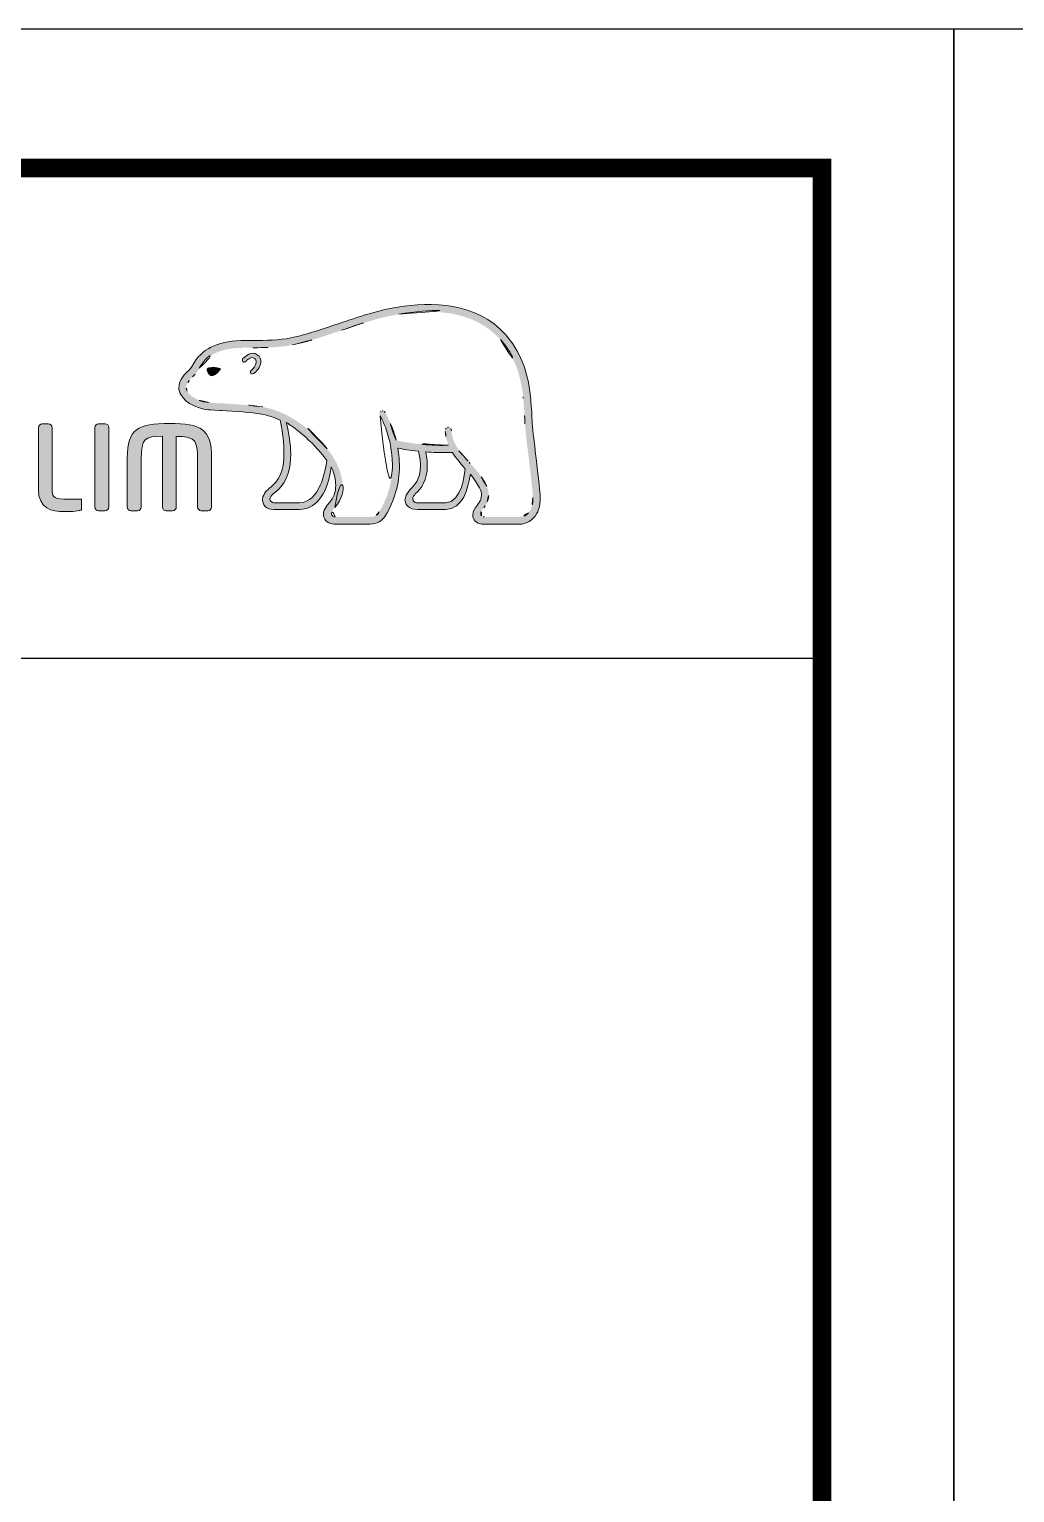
# Model space of a CAD drawing. Extents: x 16296675745 to 16296677481, y -37409619395 to -37409618123.
# Drawn here: x 16296676404 to 16296676482.7, y -37409618827.1 to -37409618710.2 of the extents above; entities that cross this region are included whole.
import ezdxf

# ---------------------------------------------------------------- set-up
doc = ezdxf.new("R2010")
doc.units = 0
doc.header["$LTSCALE"] = 10
doc.header["$MEASUREMENT"] = 0
doc.layers.get('0').update_dxf_attribs({"linetype": 'CONTINUOUS'})
doc.layers.add('레이어 1', color=7, linetype='CONTINUOUS', lineweight=0)

msp = doc.modelspace()

# ---------------------------------------------------------------- hatches: boundary and pattern name
at = {"layer": '레이어 1'}
h = msp.add_hatch(color=5, dxfattribs=at)
h.dxf.hatch_style = 1
edge = h.paths.add_edge_path(flags=16)
edge.add_spline(control_points=[(16296676443.864889, -37409618748.810417), (16296676443.58136, -37409618749.12429), (16296676443.22506, -37409618749.127113), (16296676443.209641, -37409618749.127113), (16296676443.209641, -37409618749.127113), (16296676440.355431, -37409618749.127113), (16296676440.355431, -37409618749.127113), (16296676440.250561, -37409618749.127113), (16296676440.170429, -37409618749.100807), (16296676440.11854, -37409618749.049583), (16296676440.07523, -37409618749.007156), (16296676440.05419, -37409618748.942627), (16296676440.05419, -37409618748.862671), (16296676440.05419, -37409618748.701714), (16296676440.17168, -37409618748.553726), (16296676440.296511, -37409618748.396622), (16296676440.412239, -37409618748.24794), (16296676440.522181, -37409618748.106956), (16296676440.583719, -37409618747.933723), (16296676440.73995, -37409618747.51326), (16296676440.723989, -37409618747.064728), (16296676440.53743, -37409618746.66951), (16296676440.200411, -37409618745.95446), (16296676439.700371, -37409618745.39267), (16296676439.215719, -37409618744.849808), (16296676439.215719, -37409618744.849808), (16296676439.05159, -37409618744.669563), (16296676439.05159, -37409618744.667809), (16296676438.421591, -37409618743.965759), (16296676437.770531, -37409618743.239471), (16296676437.71917, -37409618742.254768), (16296676437.70742, -37409618742.059776), (16296676437.6173, -37409618741.941963), (16296676437.49193, -37409618741.94722), (16296676437.49193, -37409618741.94722), (16296676437.30728, -37409618742.035927), (16296676437.303261, -37409618742.035927), (16296676437.253281, -37409618742.091003), (16296676437.22541, -37409618742.173027), (16296676437.22541, -37409618742.267403), (16296676437.22541, -37409618742.267403), (16296676437.22699, -37409618742.30069), (16296676437.22699, -37409618742.301064), (16296676437.252239, -37409618742.656998), (16296676437.337099, -37409618743.006271), (16296676437.48632, -37409618743.368874), (16296676437.48632, -37409618743.368874), (16296676437.500879, -37409618743.405357), (16296676437.500879, -37409618743.405357), (16296676437.500879, -37409618743.405357), (16296676437.46228, -37409618743.406754), (16296676437.46228, -37409618743.406754), (16296676435.629959, -37409618743.479347), (16296676433.833599, -37409618743.133583), (16296676433.3053, -37409618743.006271), (16296676432.9795, -37409618741.695419), (16296676432.45105, -37409618740.826431), (16296676432.42824, -37409618740.789612), (16296676432.387211, -37409618740.721581), (16296676432.32163, -37409618740.669312), (16296676432.258511, -37409618740.651077), (16296676432.258511, -37409618740.651077), (16296676432.1042, -37409618740.674217), (16296676432.08527, -37409618740.676682), (16296676432.0723, -37409618740.695969), (16296676432.0453, -37409618740.732437), (16296676431.98568, -37409618740.812408), (16296676431.98568, -37409618740.812408), (16296676431.978331, -37409618740.876572), (16296676431.978331, -37409618740.876572), (16296676431.978331, -37409618740.876572), (16296676432.02705, -37409618741.049103), (16296676432.02705, -37409618741.049103), (16296676432.067039, -37409618741.118187), (16296676433.00791, -37409618742.766411), (16296676433.00791, -37409618744.949417), (16296676433.00791, -37409618746.296043), (16296676432.65407, -37409618747.566544), (16296676431.956221, -37409618748.72522), (16296676431.789471, -37409618749.003304), (16296676431.569771, -37409618749.127113), (16296676431.242941, -37409618749.127113), (16296676431.242941, -37409618749.127113), (16296676428.42939, -37409618749.127113), (16296676428.42939, -37409618749.127113), (16296676428.336121, -37409618749.127113), (16296676428.141491, -37409618749.061523), (16296676428.141491, -37409618748.858109), (16296676428.141491, -37409618748.745903), (16296676428.24547, -37409618748.561783), (16296676428.41872, -37409618748.367867), (16296676429.591209, -37409618747.062279), (16296676428.914761, -37409618745.023041), (16296676427.790291, -37409618743.679581), (16296676426.70421, -37409618742.383812), (16296676424.93169, -37409618740.753128), (16296676422.65576, -37409618740.348083), (16296676421.84919, -37409618740.20713), (16296676420.52379, -37409618740.128593), (16296676419.45331, -37409618740.065079), (16296676419.45331, -37409618740.065079), (16296676418.37129, -37409618740.000923), (16296676418.37129, -37409618740.000923), (16296676417.815981, -37409618739.958481), (16296676416.898251, -37409618739.616928), (16296676416.618931, -37409618739.088074), (16296676416.500919, -37409618738.868896), (16296676416.51425, -37409618738.646584), (16296676416.66222, -37409618738.390938), (16296676416.755341, -37409618738.236649), (16296676416.883169, -37409618738.10408), (16296676417.043961, -37409618737.942757), (16296676417.221741, -37409618737.762863), (16296676417.404631, -37409618737.576653), (16296676417.54702, -37409618737.331169), (16296676417.54702, -37409618737.331169), (16296676417.58786, -37409618737.254379), (16296676417.58786, -37409618737.254379), (16296676418.13125, -37409618736.214951), (16296676419.25062, -37409618735.666122), (16296676420.916189, -37409618735.621948), (16296676420.916189, -37409618735.621948), (16296676421.855511, -37409618735.611427), (16296676421.855511, -37409618735.611427), (16296676422.88686, -37409618735.606171), (16296676424.0571, -37409618735.600197), (16296676425.01865, -37409618735.393303), (16296676426.369129, -37409618735.102943), (16296676427.724001, -37409618734.64003), (16296676428.919649, -37409618734.232536), (16296676428.919649, -37409618734.232536), (16296676428.95788, -37409618734.219917), (16296676428.95788, -37409618734.219917), (16296676430.43671, -37409618733.714233), (16296676431.96604, -37409618733.191353), (16296676433.529381, -37409618732.936768), (16296676436.03133, -37409618732.522614), (16296676439.46714, -37409618732.536293), (16296676441.628759, -37409618734.963013), (16296676442.627871, -37409618736.086578), (16296676443.243299, -37409618737.631706), (16296676443.45512, -37409618739.55661), (16296676443.45512, -37409618739.55661), (16296676443.44706, -37409618739.550293), (16296676443.439671, -37409618739.54364), (16296676443.45686, -37409618739.581833), (16296676443.473, -37409618739.797882), (16296676443.562071, -37409618741.022461), (16296676443.587669, -37409618741.611252), (16296676443.614691, -37409618742.220032), (16296676443.76862, -37409618743.349586), (16296676443.76862, -37409618743.349586), (16296676444.20488, -37409618747.127136), (16296676444.20488, -37409618747.127136), (16296676444.20488, -37409618747.127136), (16296676444.230829, -37409618747.586197), (16296676444.230829, -37409618747.586197), (16296676444.230829, -37409618748.128357), (16296676444.108089, -37409618748.540413), (16296676443.864889, -37409618748.810417)], knot_values=[0, 0, 0, 0, 1, 1, 1, 2, 2, 2, 3, 3, 3, 4, 4, 4, 5, 5, 5, 6, 6, 6, 7, 7, 7, 8, 8, 8, 9, 9, 9, 10, 10, 10, 11, 11, 11, 12, 12, 12, 13, 13, 13, 14, 14, 14, 15, 15, 15, 16, 16, 16, 17, 17, 17, 18, 18, 18, 19, 19, 19, 20, 20, 20, 21, 21, 21, 22, 22, 22, 23, 23, 23, 24, 24, 24, 25, 25, 25, 26, 26, 26, 27, 27, 27, 28, 28, 28, 29, 29, 29, 30, 30, 30, 31, 31, 31, 32, 32, 32, 33, 33, 33, 34, 34, 34, 35, 35, 35, 36, 36, 36, 37, 37, 37, 38, 38, 38, 39, 39, 39, 40, 40, 40, 41, 41, 41, 42, 42, 42, 43, 43, 43, 44, 44, 44, 45, 45, 45, 46, 46, 46, 47, 47, 47, 48, 48, 48, 49, 49, 49, 50, 50, 50, 51, 51, 51, 52, 52, 52, 53, 53, 53, 53], degree=3, periodic=0)
edge = h.paths.add_edge_path(flags=16)
edge.add_spline(control_points=[(16296676437.26679, -37409618747.994034), (16296676437.26679, -37409618747.994034), (16296676434.938431, -37409618747.994034), (16296676434.938431, -37409618747.994034), (16296676434.766239, -37409618747.994034), (16296676434.63018, -37409618747.856567), (16296676434.63018, -37409618747.681213), (16296676434.63018, -37409618747.558838), (16296676434.736429, -37409618747.403137), (16296676434.83692, -37409618747.296173), (16296676435.31052, -37409618746.842743), (16296676435.79497, -37409618746.218536), (16296676435.79497, -37409618745.033569), (16296676435.79497, -37409618745.033569), (16296676435.76499, -37409618744.49527), (16296676435.76499, -37409618744.493179), (16296676435.76499, -37409618744.493179), (16296676435.679411, -37409618743.969589), (16296676435.679411, -37409618743.969589), (16296676435.679411, -37409618743.969589), (16296676435.67345, -37409618743.936607), (16296676435.67345, -37409618743.936607), (16296676435.67345, -37409618743.936607), (16296676435.707809, -37409618743.939087), (16296676435.707809, -37409618743.939087), (16296676436.141979, -37409618743.970291), (16296676436.986771, -37409618744.017303), (16296676437.793341, -37409618743.979057), (16296676437.998131, -37409618744.304848), (16296676438.328131, -37409618744.723907), (16296676438.809971, -37409618745.282204), (16296676438.787861, -37409618745.559952), (16296676438.557831, -37409618747.994034), (16296676437.26679, -37409618747.994034)], knot_values=[0, 0, 0, 0, 1, 1, 1, 2, 2, 2, 3, 3, 3, 4, 4, 4, 5, 5, 5, 6, 6, 6, 7, 7, 7, 8, 8, 8, 9, 9, 9, 10, 10, 10, 11, 11, 11, 11], degree=3, periodic=0)
edge = h.paths.add_edge_path(flags=16)
edge.add_spline(control_points=[(16296676425.583599, -37409618747.994034), (16296676425.583599, -37409618747.994034), (16296676423.539829, -37409618747.994034), (16296676423.539829, -37409618747.994034), (16296676423.386589, -37409618747.994034), (16296676423.22175, -37409618747.867783), (16296676423.22175, -37409618747.681213), (16296676423.22175, -37409618747.56797), (16296676423.31678, -37409618747.427681), (16296676423.49004, -37409618747.288452), (16296676424.00728, -37409618746.876404), (16296676424.791071, -37409618746.252876), (16296676424.875931, -37409618744.531372), (16296676424.875931, -37409618744.531372), (16296676424.887671, -37409618744.061813), (16296676424.887671, -37409618744.061813), (16296676424.887671, -37409618743.329597), (16296676424.719879, -37409618742.445541), (16296676424.56068, -37409618741.655449), (16296676424.56068, -37409618741.655449), (16296676424.53471, -37409618741.574799), (16296676424.53471, -37409618741.574799), (16296676424.53471, -37409618741.574799), (16296676424.6017, -37409618741.627037), (16296676424.6017, -37409618741.627037), (16296676424.906429, -37409618741.814651), (16296676426.575689, -37409618742.945953), (16296676427.760309, -37409618744.617317), (16296676427.662109, -37409618745.408447), (16296676427.21604, -37409618747.994034), (16296676425.583599, -37409618747.994034)], knot_values=[0, 0, 0, 0, 1, 1, 1, 2, 2, 2, 3, 3, 3, 4, 4, 4, 5, 5, 5, 6, 6, 6, 7, 7, 7, 8, 8, 8, 9, 9, 9, 10, 10, 10, 10], degree=3, periodic=0)
edge = h.paths.add_edge_path()
edge.add_spline(control_points=[(16296676444.781759, -37409618747.069992), (16296676444.78104, -37409618747.064728), (16296676444.347601, -37409618743.271042), (16296676444.347601, -37409618743.271042), (16296676444.187149, -37409618742.137283), (16296676444.164009, -37409618741.5327), (16296676444.14315, -37409618740.996857), (16296676444.14315, -37409618740.996857), (16296676444.03586, -37409618739.499077), (16296676444.03586, -37409618739.498032), (16296676443.80756, -37409618737.447952), (16296676443.14407, -37409618735.792023), (16296676442.062901, -37409618734.581123), (16296676439.72736, -37409618731.95694), (16296676436.08148, -37409618731.92923), (16296676433.433121, -37409618732.365837), (16296676431.808929, -37409618732.634483), (16296676430.25646, -37409618733.164368), (16296676428.75552, -37409618733.677757), (16296676428.75552, -37409618733.677757), (16296676428.70715, -37409618733.694931), (16296676428.70715, -37409618733.694931), (16296676427.53377, -37409618734.095047), (16296676426.202209, -37409618734.550613), (16296676424.895571, -37409618734.829033), (16296676423.997829, -37409618735.020859), (16296676422.873541, -37409618735.029633), (16296676421.88039, -37409618735.034897), (16296676421.88039, -37409618735.034897), (16296676420.89743, -37409618735.046806), (16296676420.89743, -37409618735.046806), (16296676419.008659, -37409618735.09346), (16296676417.72216, -37409618735.747498), (16296676417.072359, -37409618736.98996), (16296676417.072359, -37409618736.98996), (16296676417.043079, -37409618737.043587), (16296676417.043079, -37409618737.043587), (16296676416.935591, -37409618737.231934), (16296676416.776211, -37409618737.391853), (16296676416.63348, -37409618737.534927), (16296676416.4762, -37409618737.693443), (16296676416.298929, -37409618737.871223), (16296676416.16357, -37409618738.101257), (16296676416.02766, -37409618738.33168), (16296676415.95912, -37409618738.565224), (16296676415.95912, -37409618738.794563), (16296676415.95912, -37409618738.987442), (16296676416.0075, -37409618739.176811), (16296676416.10466, -37409618739.357758), (16296676416.50618, -37409618740.115952), (16296676417.65152, -37409618740.525177), (16296676418.33498, -37409618740.573929), (16296676418.33498, -37409618740.573929), (16296676419.341089, -37409618740.637062), (16296676419.36512, -37409618740.63916), (16296676420.371059, -37409618740.695969), (16296676421.748711, -37409618740.775574), (16296676422.553011, -37409618740.917603), (16296676423.023279, -37409618741.000717), (16296676423.55772, -37409618741.169388), (16296676424.05007, -37409618741.401199), (16296676424.08514, -37409618741.528847), (16296676424.34078, -37409618742.665421), (16296676424.34078, -37409618744.062523), (16296676424.34078, -37409618744.062523), (16296676424.32992, -37409618744.505798), (16296676424.32992, -37409618744.505798), (16296676424.255751, -37409618745.978996), (16296676423.61348, -37409618746.493797), (16296676423.14286, -37409618746.870453), (16296676423.09515, -37409618746.907967), (16296676422.675751, -37409618747.256203), (16296676422.64558, -37409618747.675262), (16296676422.624201, -37409618747.912323), (16296676422.692039, -37409618748.128357), (16296676422.83601, -37409618748.283699), (16296676422.99205, -37409618748.452026), (16296676423.2293, -37409618748.537231), (16296676423.539829, -37409618748.537231), (16296676423.539829, -37409618748.537231), (16296676425.583599, -37409618748.537231), (16296676425.583599, -37409618748.537231), (16296676427.1133, -37409618748.537231), (16296676427.87006, -37409618746.890091), (16296676428.100281, -37409618745.347076), (16296676428.100281, -37409618745.347076), (16296676428.105021, -37409618745.129997), (16296676428.105021, -37409618745.129997), (16296676428.105021, -37409618745.129997), (16296676428.168159, -37409618745.238708), (16296676428.168159, -37409618745.238708), (16296676428.36434, -37409618745.675308), (16296676428.48237, -37409618746.197144), (16296676428.48237, -37409618746.590233), (16296676428.48237, -37409618747.141876), (16296676428.311569, -37409618747.623718), (16296676427.987181, -37409618747.982803), (16296676427.90531, -37409618748.063828), (16296676427.496229, -37409618748.487793), (16296676427.496229, -37409618748.911072), (16296676427.496229, -37409618748.911072), (16296676427.49992, -37409618748.980873), (16296676427.49992, -37409618748.980873), (16296676427.557949, -37409618749.480942), (16296676427.962641, -37409618749.704323), (16296676428.33857, -37409618749.704323), (16296676428.33857, -37409618749.704323), (16296676431.242941, -37409618749.704323), (16296676431.242941, -37409618749.704323), (16296676431.7672, -37409618749.704323), (16296676432.18503, -37409618749.468292), (16296676432.45348, -37409618749.022949), (16296676433.19257, -37409618747.795898), (16296676433.567089, -37409618746.463303), (16296676433.567089, -37409618745.06337), (16296676433.567089, -37409618744.626419), (16296676433.525881, -37409618744.160019), (16296676433.445221, -37409618743.676071), (16296676433.445221, -37409618743.676071), (16296676433.43821, -37409618743.637497), (16296676433.43821, -37409618743.637497), (16296676433.43821, -37409618743.637497), (16296676433.47678, -37409618743.645569), (16296676433.47678, -37409618743.645569), (16296676433.826229, -37409618743.713242), (16296676434.38838, -37409618743.81073), (16296676435.083071, -37409618743.885773), (16296676435.083071, -37409618743.885773), (16296676435.10326, -37409618743.888237), (16296676435.10326, -37409618743.888237), (16296676435.10326, -37409618743.888237), (16296676435.19672, -37409618744.420593), (16296676435.19672, -37409618744.420593), (16296676435.19672, -37409618744.420593), (16296676435.217211, -37409618744.546806), (16296676435.217211, -37409618744.54892), (16296676435.217211, -37409618744.54892), (16296676435.24493, -37409618745.019897), (16296676435.24493, -37409618745.019897), (16296676435.24493, -37409618746.150146), (16296676434.73151, -37409618746.6418), (16296676434.45554, -37409618746.90551), (16296676434.45167, -37409618746.909027), (16296676434.066629, -37409618747.300369), (16296676434.0249, -37409618747.647552), (16296676434.0249, -37409618747.647552), (16296676434.01157, -37409618747.754173), (16296676434.01157, -37409618747.754173), (16296676434.01157, -37409618747.863243), (16296676434.039619, -37409618748.077148), (16296676434.230391, -37409618748.274239), (16296676434.39838, -37409618748.449226), (16296676434.658409, -37409618748.537231), (16296676435.004181, -37409618748.537231), (16296676435.004181, -37409618748.537231), (16296676437.26679, -37409618748.537231), (16296676437.26679, -37409618748.537231), (16296676438.64094, -37409618748.537231), (16296676439.054569, -37409618746.790154), (16296676439.221319, -37409618745.811028), (16296676439.221319, -37409618745.811028), (16296676439.22905, -37409618745.710037), (16296676439.22905, -37409618745.710037), (16296676439.22905, -37409618745.710037), (16296676439.28339, -37409618745.784027), (16296676439.28339, -37409618745.784027), (16296676439.60025, -37409618746.188721), (16296676439.878151, -37409618746.638641), (16296676440.011921, -37409618746.918503), (16296676440.082239, -37409618747.064018), (16296676440.120119, -37409618747.225693), (16296676440.120119, -37409618747.387711), (16296676440.120119, -37409618747.387711), (16296676440.06892, -37409618747.71524), (16296676440.06892, -37409618747.71524), (16296676440.01597, -37409618747.893044), (16296676439.89463, -37409618748.056808), (16296676439.77593, -37409618748.215317), (16296676439.601801, -37409618748.441513), (16296676439.422251, -37409618748.676109), (16296676439.422251, -37409618748.960869), (16296676439.422251, -37409618748.960869), (16296676439.4391, -37409618749.117622), (16296676439.4391, -37409618749.117622), (16296676439.521839, -37409618749.495659), (16296676439.82818, -37409618749.704323), (16296676440.301069, -37409618749.704323), (16296676440.301069, -37409618749.704323), (16296676443.208241, -37409618749.704323), (16296676443.208241, -37409618749.704323), (16296676443.272051, -37409618749.704323), (16296676443.84017, -37409618749.690292), (16296676444.28517, -37409618749.208801), (16296676444.640409, -37409618748.824112), (16296676444.81296, -37409618748.295258), (16296676444.81296, -37409618747.593201), (16296676444.81296, -37409618747.593201), (16296676444.782101, -37409618747.072441), (16296676444.781759, -37409618747.069992)], knot_values=[0, 0, 0, 0, 1, 1, 1, 2, 2, 2, 3, 3, 3, 4, 4, 4, 5, 5, 5, 6, 6, 6, 7, 7, 7, 8, 8, 8, 9, 9, 9, 10, 10, 10, 11, 11, 11, 12, 12, 12, 13, 13, 13, 14, 14, 14, 15, 15, 15, 16, 16, 16, 17, 17, 17, 18, 18, 18, 19, 19, 19, 20, 20, 20, 21, 21, 21, 22, 22, 22, 23, 23, 23, 24, 24, 24, 25, 25, 25, 26, 26, 26, 27, 27, 27, 28, 28, 28, 29, 29, 29, 30, 30, 30, 31, 31, 31, 32, 32, 32, 33, 33, 33, 34, 34, 34, 35, 35, 35, 36, 36, 36, 37, 37, 37, 38, 38, 38, 39, 39, 39, 40, 40, 40, 41, 41, 41, 42, 42, 42, 43, 43, 43, 44, 44, 44, 45, 45, 45, 46, 46, 46, 47, 47, 47, 48, 48, 48, 49, 49, 49, 50, 50, 50, 51, 51, 51, 52, 52, 52, 53, 53, 53, 54, 54, 54, 55, 55, 55, 56, 56, 56, 57, 57, 57, 58, 58, 58, 59, 59, 59, 60, 60, 60, 61, 61, 61, 62, 62, 62, 63, 63, 63, 64, 64, 64, 65, 65, 65, 66, 66, 66, 66], degree=3, periodic=0)
edge = h.paths.add_edge_path(flags=0)
edge.add_spline(control_points=[(16296676418.28554, -37409618737.258926), (16296676418.28554, -37409618737.258926), (16296676418.708469, -37409618737.06781), (16296676419.232401, -37409618737.269798), (16296676419.232401, -37409618737.269798), (16296676419.29726, -37409618737.297501), (16296676419.212749, -37409618737.417091), (16296676418.95763, -37409618737.760063), (16296676418.70619, -37409618737.834061), (16296676418.70619, -37409618737.834061), (16296676418.70619, -37409618737.834061), (16296676418.524019, -37409618737.898216), (16296676418.421619, -37409618737.774078), (16296676418.21471, -37409618737.531418), (16296676418.208401, -37409618737.390091), (16296676418.208401, -37409618737.390091), (16296676418.208401, -37409618737.390091), (16296676418.187, -37409618737.285233), (16296676418.28554, -37409618737.258926)], knot_values=[0, 0, 0, 0, 1, 1, 1, 2, 2, 2, 3, 3, 3, 4, 4, 4, 5, 5, 5, 6, 6, 6, 6], degree=3, periodic=0)
edge = h.paths.add_edge_path(flags=0)
edge.add_spline(control_points=[(16296676421.07646, -37409618736.481117), (16296676421.013149, -37409618736.550201), (16296676421.008249, -37409618736.66523), (16296676421.07646, -37409618736.725891), (16296676421.141689, -37409618736.784813), (16296676421.25477, -37409618736.769379), (16296676421.3179, -37409618736.699951), (16296676421.35157, -37409618736.66523), (16296676421.69875, -37409618736.253166), (16296676421.99823, -37409618736.463928), (16296676422.10763, -37409618736.542503), (16296676422.15288, -37409618736.654007), (16296676422.136749, -37409618736.798126), (16296676422.111151, -37409618737.029221), (16296676421.91074, -37409618737.29155), (16296676421.770639, -37409618737.381317), (16296676421.692261, -37409618737.429024), (16296676421.640539, -37409618737.531418), (16296676421.6777, -37409618737.614182), (16296676421.714531, -37409618737.696579), (16296676421.81938, -37409618737.721153), (16296676421.90354, -37409618737.681847), (16296676422.15427, -37409618737.56192), (16296676422.47043, -37409618737.161453), (16296676422.513741, -37409618736.787971), (16296676422.54248, -37409618736.527763), (16296676422.425699, -37409618736.315247), (16296676422.217751, -37409618736.171829), (16296676421.770639, -37409618735.854446), (16296676421.263889, -37409618736.279114), (16296676421.07646, -37409618736.481117)], knot_values=[0, 0, 0, 0, 1, 1, 1, 2, 2, 2, 3, 3, 3, 4, 4, 4, 5, 5, 5, 6, 6, 6, 7, 7, 7, 8, 8, 8, 9, 9, 9, 10, 10, 10, 10], degree=3, periodic=0)
edge = h.paths.add_edge_path(flags=0)
edge.add_spline(control_points=[(16296676421.019291, -37409618736.790771), (16296676421.019291, -37409618736.790771), (16296676421.019291, -37409618736.790771), (16296676421.019291, -37409618736.790771), (16296676421.019291, -37409618736.790771), (16296676421.019291, -37409618736.790771), (16296676421.019291, -37409618736.790771)], knot_values=[0, 0, 0, 0, 1, 1, 1, 2, 2, 2, 2], degree=3, periodic=0)
h = msp.add_hatch(color=5, dxfattribs=at)
h.dxf.hatch_style = 2
edge = h.paths.add_edge_path()
edge.add_spline(control_points=[(16296676421.07646, -37409618736.481117), (16296676421.013149, -37409618736.550201), (16296676421.008249, -37409618736.66523), (16296676421.07646, -37409618736.725891), (16296676421.141689, -37409618736.784813), (16296676421.25477, -37409618736.769379), (16296676421.3179, -37409618736.699951), (16296676421.35157, -37409618736.66523), (16296676421.69875, -37409618736.253166), (16296676421.99823, -37409618736.463928), (16296676422.10763, -37409618736.542503), (16296676422.15288, -37409618736.654007), (16296676422.136749, -37409618736.798126), (16296676422.111151, -37409618737.029221), (16296676421.91074, -37409618737.29155), (16296676421.770639, -37409618737.381317), (16296676421.692261, -37409618737.429024), (16296676421.640539, -37409618737.531418), (16296676421.6777, -37409618737.614182), (16296676421.714531, -37409618737.696579), (16296676421.81938, -37409618737.721153), (16296676421.90354, -37409618737.681847), (16296676422.15427, -37409618737.56192), (16296676422.47043, -37409618737.161453), (16296676422.513741, -37409618736.787971), (16296676422.54248, -37409618736.527763), (16296676422.425699, -37409618736.315247), (16296676422.217751, -37409618736.171829), (16296676421.770639, -37409618735.854446), (16296676421.263889, -37409618736.279114), (16296676421.07646, -37409618736.481117)], knot_values=[0, 0, 0, 0, 1, 1, 1, 2, 2, 2, 3, 3, 3, 4, 4, 4, 5, 5, 5, 6, 6, 6, 7, 7, 7, 8, 8, 8, 9, 9, 9, 10, 10, 10, 10], degree=3, periodic=0)
h = msp.add_hatch(color=5, dxfattribs=at)
h.dxf.hatch_style = 2
edge = h.paths.add_edge_path()
edge.add_spline(control_points=[(16296676418.28554, -37409618737.258926), (16296676418.28554, -37409618737.258926), (16296676418.708469, -37409618737.06781), (16296676419.232401, -37409618737.269798), (16296676419.232401, -37409618737.269798), (16296676419.29726, -37409618737.297501), (16296676419.212749, -37409618737.417091), (16296676418.95763, -37409618737.760063), (16296676418.70619, -37409618737.834061), (16296676418.70619, -37409618737.834061), (16296676418.70619, -37409618737.834061), (16296676418.524019, -37409618737.898216), (16296676418.421619, -37409618737.774078), (16296676418.21471, -37409618737.531418), (16296676418.208401, -37409618737.390091), (16296676418.208401, -37409618737.390091), (16296676418.208401, -37409618737.390091), (16296676418.187, -37409618737.285233), (16296676418.28554, -37409618737.258926)], knot_values=[0, 0, 0, 0, 1, 1, 1, 2, 2, 2, 3, 3, 3, 4, 4, 4, 5, 5, 5, 6, 6, 6, 6], degree=3, periodic=0)
h = msp.add_hatch(color=5, dxfattribs=at)
h.dxf.hatch_style = 2
edge = h.paths.add_edge_path()
edge.add_spline(control_points=[(16296676405.05497, -37409618741.698936), (16296676404.88472, -37409618741.698936), (16296676404.740431, -37409618741.839561), (16296676404.740431, -37409618742.00647), (16296676404.740431, -37409618742.00647), (16296676404.740431, -37409618746.90062), (16296676404.740431, -37409618746.90062), (16296676404.740431, -37409618748.496559), (16296676405.829639, -37409618748.701714), (16296676406.77788, -37409618748.701714), (16296676407.47364, -37409618748.701714), (16296676407.65214, -37409618748.672241), (16296676407.85815, -37409618748.637878), (16296676407.85815, -37409618748.637878), (16296676407.978279, -37409618748.618958), (16296676407.978279, -37409618748.618958), (16296676407.976521, -37409618748.619659), (16296676408.13731, -37409618748.59967), (16296676408.13731, -37409618748.59967), (16296676408.13731, -37409618748.59967), (16296676408.185011, -37409618748.593353), (16296676408.185011, -37409618748.593353), (16296676408.185011, -37409618748.593353), (16296676408.185011, -37409618747.709633), (16296676408.185011, -37409618747.709633), (16296676408.185011, -37409618747.709633), (16296676406.788401, -37409618747.709633), (16296676406.788401, -37409618747.709633), (16296676405.84366, -37409618747.709633), (16296676405.84366, -37409618747.352989), (16296676405.84366, -37409618747.006866), (16296676405.84366, -37409618747.006866), (16296676405.84366, -37409618742.00647), (16296676405.84366, -37409618742.00647), (16296676405.84366, -37409618741.839561), (16296676405.700581, -37409618741.698936), (16296676405.530849, -37409618741.698936), (16296676405.530849, -37409618741.698936), (16296676405.05497, -37409618741.698936), (16296676405.05497, -37409618741.698936)], knot_values=[0, 0, 0, 0, 1, 1, 1, 2, 2, 2, 3, 3, 3, 4, 4, 4, 5, 5, 5, 6, 6, 6, 7, 7, 7, 8, 8, 8, 9, 9, 9, 10, 10, 10, 11, 11, 11, 12, 12, 12, 13, 13, 13, 13], degree=3, periodic=0)
h = msp.add_hatch(color=5, dxfattribs=at)
h.dxf.hatch_style = 2
edge = h.paths.add_edge_path()
edge.add_spline(control_points=[(16296676409.550381, -37409618741.698936), (16296676409.366631, -37409618741.698936), (16296676409.25687, -37409618741.850777), (16296676409.25687, -37409618741.997368), (16296676409.25687, -37409618741.997368), (16296676409.25687, -37409618748.33316), (16296676409.25687, -37409618748.33316), (16296676409.25687, -37409618748.501823), (16296676409.388729, -37409618748.638931), (16296676409.550381, -37409618748.638931), (16296676409.550381, -37409618748.638931), (16296676410.06448, -37409618748.638931), (16296676410.06448, -37409618748.638931), (16296676410.2486, -37409618748.638931), (16296676410.35853, -37409618748.48394), (16296676410.35853, -37409618748.33316), (16296676410.35853, -37409618748.33316), (16296676410.35853, -37409618741.997368), (16296676410.35853, -37409618741.997368), (16296676410.35853, -37409618741.830078), (16296676410.22967, -37409618741.698936), (16296676410.06448, -37409618741.698936), (16296676410.06448, -37409618741.698936), (16296676409.550381, -37409618741.698936), (16296676409.550381, -37409618741.698936)], knot_values=[0, 0, 0, 0, 1, 1, 1, 2, 2, 2, 3, 3, 3, 4, 4, 4, 5, 5, 5, 6, 6, 6, 7, 7, 7, 8, 8, 8, 8], degree=3, periodic=0)
h = msp.add_hatch(color=5, dxfattribs=at)
h.dxf.hatch_style = 2
edge = h.paths.add_edge_path()
edge.add_spline(control_points=[(16296676411.840349, -37409618744.433548), (16296676411.840349, -37409618744.433548), (16296676411.840349, -37409618748.33316), (16296676411.840349, -37409618748.33316), (16296676411.840349, -37409618748.501823), (16296676411.9729, -37409618748.638931), (16296676412.13562, -37409618748.638931), (16296676412.13562, -37409618748.638931), (16296676412.657431, -37409618748.638931), (16296676412.657431, -37409618748.638931), (16296676412.841539, -37409618748.638931), (16296676412.95166, -37409618748.48394), (16296676412.95166, -37409618748.33316), (16296676412.95166, -37409618748.33316), (16296676412.95166, -37409618744.529984), (16296676412.95166, -37409618744.529984), (16296676412.95166, -37409618742.85302), (16296676413.236059, -37409618742.689957), (16296676414.654221, -37409618742.686096), (16296676414.654221, -37409618742.789207), (16296676414.654221, -37409618748.33316), (16296676414.654221, -37409618748.33316), (16296676414.654221, -37409618748.508141), (16296676414.780121, -37409618748.638931), (16296676414.947041, -37409618748.638931), (16296676414.947041, -37409618748.638931), (16296676415.459749, -37409618748.638931), (16296676415.459749, -37409618748.638931), (16296676415.643141, -37409618748.638931), (16296676415.75293, -37409618748.48394), (16296676415.75293, -37409618748.33316), (16296676415.75293, -37409618748.33316), (16296676415.75293, -37409618742.806381), (16296676415.75293, -37409618742.696983), (16296676416.41641, -37409618742.699417), (16296676416.882469, -37409618742.754128), (16296676417.13479, -37409618743.006271), (16296676417.400591, -37409618743.271729), (16296676417.452499, -37409618743.766899), (16296676417.452499, -37409618744.529984), (16296676417.452499, -37409618744.529984), (16296676417.452499, -37409618748.33316), (16296676417.452499, -37409618748.33316), (16296676417.452499, -37409618748.49868), (16296676417.588051, -37409618748.638931), (16296676417.74831, -37409618748.638931), (16296676417.74831, -37409618748.638931), (16296676418.272579, -37409618748.638931), (16296676418.272579, -37409618748.638931), (16296676418.454399, -37409618748.638931), (16296676418.56679, -37409618748.480431), (16296676418.56679, -37409618748.33316), (16296676418.56679, -37409618748.33316), (16296676418.56679, -37409618744.433548), (16296676418.56679, -37409618744.433548), (16296676418.56679, -37409618742.069962), (16296676417.728661, -37409618741.669456), (16296676415.209709, -37409618741.669456), (16296676412.681629, -37409618741.669456), (16296676411.840349, -37409618742.069962), (16296676411.840349, -37409618744.433548)], knot_values=[0, 0, 0, 0, 1, 1, 1, 2, 2, 2, 3, 3, 3, 4, 4, 4, 5, 5, 5, 6, 6, 6, 7, 7, 7, 8, 8, 8, 9, 9, 9, 10, 10, 10, 11, 11, 11, 12, 12, 12, 13, 13, 13, 14, 14, 14, 15, 15, 15, 16, 16, 16, 17, 17, 17, 18, 18, 18, 19, 19, 19, 20, 20, 20, 20], degree=3, periodic=0)

# ---------------------------------------------------------------- linework, layer by layer
at = {"color": 5}
msp.add_line((16296676425.49304, -37409618748.537231), (16296676425.49304, -37409618748.537231), dxfattribs=at)
at = {"color": 5, "ltscale": 40}
msp.add_line((16296676467.303289, -37409618760.439529), (16296676363.260189, -37409618760.439529), dxfattribs=at)
at = {"ltscale": 0.5}
for points in [[(16296675826.83497, -37409619187.177101), (16296676477.83497, -37409619187.177101), (16296676477.83497, -37409618710.177101), (16296675826.83497, -37409618710.177101)], [(16296676477.834841, -37409619187.177101), (16296677128.834841, -37409619187.177101), (16296677128.834841, -37409618710.177101), (16296676477.834841, -37409618710.177101)]]:
    msp.add_lwpolyline(points, close=True, dxfattribs=at)
at = {"color": 5, "linetype": 'ByBlock', "lineweight": 200, "const_width": 1.5}
msp.add_lwpolyline([(16296675837.303169, -37409619166.75238), (16296676467.303169, -37409619166.75238), (16296676467.303169, -37409618721.25238), (16296675837.303169, -37409618721.25238)], close=True, dxfattribs=at)
at = {"layer": '레이어 1', "color": 5}
for points, knots in [([(16296676444.781759, -37409618747.069992), (16296676444.78104, -37409618747.064728), (16296676444.347601, -37409618743.271042), (16296676444.347601, -37409618743.271042), (16296676444.187149, -37409618742.137283), (16296676444.164009, -37409618741.5327), (16296676444.14315, -37409618740.996857), (16296676444.14315, -37409618740.996857), (16296676444.03586, -37409618739.499077), (16296676444.03586, -37409618739.498032), (16296676443.80756, -37409618737.447952), (16296676443.14407, -37409618735.792023), (16296676442.062901, -37409618734.581123), (16296676439.72736, -37409618731.95694), (16296676436.08148, -37409618731.92923), (16296676433.433121, -37409618732.365837), (16296676431.808929, -37409618732.634483), (16296676430.25646, -37409618733.164368), (16296676428.75552, -37409618733.677757), (16296676428.75552, -37409618733.677757), (16296676428.70715, -37409618733.694931), (16296676428.70715, -37409618733.694931), (16296676427.53377, -37409618734.095047), (16296676426.202209, -37409618734.550613), (16296676424.895571, -37409618734.829033), (16296676423.997829, -37409618735.020859), (16296676422.873541, -37409618735.029633), (16296676421.88039, -37409618735.034897), (16296676421.88039, -37409618735.034897), (16296676420.89743, -37409618735.046806), (16296676420.89743, -37409618735.046806), (16296676419.008659, -37409618735.09346), (16296676417.72216, -37409618735.747498), (16296676417.072359, -37409618736.98996), (16296676417.072359, -37409618736.98996), (16296676417.043079, -37409618737.043587), (16296676417.043079, -37409618737.043587), (16296676416.935591, -37409618737.231934), (16296676416.776211, -37409618737.391853), (16296676416.63348, -37409618737.534927), (16296676416.4762, -37409618737.693443), (16296676416.298929, -37409618737.871223), (16296676416.16357, -37409618738.101257), (16296676416.02766, -37409618738.33168), (16296676415.95912, -37409618738.565224), (16296676415.95912, -37409618738.794563), (16296676415.95912, -37409618738.987442), (16296676416.0075, -37409618739.176811), (16296676416.10466, -37409618739.357758), (16296676416.50618, -37409618740.115952), (16296676417.65152, -37409618740.525177), (16296676418.33498, -37409618740.573929), (16296676418.33498, -37409618740.573929), (16296676419.341089, -37409618740.637062), (16296676419.36512, -37409618740.63916), (16296676420.371059, -37409618740.695969), (16296676421.748711, -37409618740.775574), (16296676422.553011, -37409618740.917603), (16296676423.023279, -37409618741.000717), (16296676423.55772, -37409618741.169388), (16296676424.05007, -37409618741.401199), (16296676424.08514, -37409618741.528847), (16296676424.34078, -37409618742.665421), (16296676424.34078, -37409618744.062523), (16296676424.34078, -37409618744.062523), (16296676424.32992, -37409618744.505798), (16296676424.32992, -37409618744.505798), (16296676424.255751, -37409618745.978996), (16296676423.61348, -37409618746.493797), (16296676423.14286, -37409618746.870453), (16296676423.09515, -37409618746.907967), (16296676422.675751, -37409618747.256203), (16296676422.64558, -37409618747.675262), (16296676422.624201, -37409618747.912323), (16296676422.692039, -37409618748.128357), (16296676422.83601, -37409618748.283699), (16296676422.99205, -37409618748.452026), (16296676423.2293, -37409618748.537231), (16296676423.539829, -37409618748.537231), (16296676423.539829, -37409618748.537231), (16296676425.583599, -37409618748.537231), (16296676425.583599, -37409618748.537231), (16296676427.1133, -37409618748.537231), (16296676427.87006, -37409618746.890091), (16296676428.100281, -37409618745.347076), (16296676428.100281, -37409618745.347076), (16296676428.105021, -37409618745.129997), (16296676428.105021, -37409618745.129997), (16296676428.105021, -37409618745.129997), (16296676428.168159, -37409618745.238708), (16296676428.168159, -37409618745.238708), (16296676428.36434, -37409618745.675308), (16296676428.48237, -37409618746.197144), (16296676428.48237, -37409618746.590233), (16296676428.48237, -37409618747.141876), (16296676428.311569, -37409618747.623718), (16296676427.987181, -37409618747.982803), (16296676427.90531, -37409618748.063828), (16296676427.496229, -37409618748.487793), (16296676427.496229, -37409618748.911072), (16296676427.496229, -37409618748.911072), (16296676427.49992, -37409618748.980873), (16296676427.49992, -37409618748.980873), (16296676427.557949, -37409618749.480942), (16296676427.962641, -37409618749.704323), (16296676428.33857, -37409618749.704323), (16296676428.33857, -37409618749.704323), (16296676431.242941, -37409618749.704323), (16296676431.242941, -37409618749.704323), (16296676431.7672, -37409618749.704323), (16296676432.18503, -37409618749.468292), (16296676432.45348, -37409618749.022949), (16296676433.19257, -37409618747.795898), (16296676433.567089, -37409618746.463303), (16296676433.567089, -37409618745.06337), (16296676433.567089, -37409618744.626419), (16296676433.525881, -37409618744.160019), (16296676433.445221, -37409618743.676071), (16296676433.445221, -37409618743.676071), (16296676433.43821, -37409618743.637497), (16296676433.43821, -37409618743.637497), (16296676433.43821, -37409618743.637497), (16296676433.47678, -37409618743.645569), (16296676433.47678, -37409618743.645569), (16296676433.826229, -37409618743.713242), (16296676434.38838, -37409618743.81073), (16296676435.083071, -37409618743.885773), (16296676435.083071, -37409618743.885773), (16296676435.10326, -37409618743.888237), (16296676435.10326, -37409618743.888237), (16296676435.10326, -37409618743.888237), (16296676435.19672, -37409618744.420593), (16296676435.19672, -37409618744.420593), (16296676435.19672, -37409618744.420593), (16296676435.217211, -37409618744.546806), (16296676435.217211, -37409618744.54892), (16296676435.217211, -37409618744.54892), (16296676435.24493, -37409618745.019897), (16296676435.24493, -37409618745.019897), (16296676435.24493, -37409618746.150146), (16296676434.73151, -37409618746.6418), (16296676434.45554, -37409618746.90551), (16296676434.45167, -37409618746.909027), (16296676434.066629, -37409618747.300369), (16296676434.0249, -37409618747.647552), (16296676434.0249, -37409618747.647552), (16296676434.01157, -37409618747.754173), (16296676434.01157, -37409618747.754173), (16296676434.01157, -37409618747.863243), (16296676434.039619, -37409618748.077148), (16296676434.230391, -37409618748.274239), (16296676434.39838, -37409618748.449226), (16296676434.658409, -37409618748.537231), (16296676435.004181, -37409618748.537231), (16296676435.004181, -37409618748.537231), (16296676437.26679, -37409618748.537231), (16296676437.26679, -37409618748.537231), (16296676438.64094, -37409618748.537231), (16296676439.054569, -37409618746.790154), (16296676439.221319, -37409618745.811028), (16296676439.221319, -37409618745.811028), (16296676439.22905, -37409618745.710037), (16296676439.22905, -37409618745.710037), (16296676439.22905, -37409618745.710037), (16296676439.28339, -37409618745.784027), (16296676439.28339, -37409618745.784027), (16296676439.60025, -37409618746.188721), (16296676439.878151, -37409618746.638641), (16296676440.011921, -37409618746.918503), (16296676440.082239, -37409618747.064018), (16296676440.120119, -37409618747.225693), (16296676440.120119, -37409618747.387711), (16296676440.120119, -37409618747.387711), (16296676440.06892, -37409618747.71524), (16296676440.06892, -37409618747.71524), (16296676440.01597, -37409618747.893044), (16296676439.89463, -37409618748.056808), (16296676439.77593, -37409618748.215317), (16296676439.601801, -37409618748.441513), (16296676439.422251, -37409618748.676109), (16296676439.422251, -37409618748.960869), (16296676439.422251, -37409618748.960869), (16296676439.4391, -37409618749.117622), (16296676439.4391, -37409618749.117622), (16296676439.521839, -37409618749.495659), (16296676439.82818, -37409618749.704323), (16296676440.301069, -37409618749.704323), (16296676440.301069, -37409618749.704323), (16296676443.208241, -37409618749.704323), (16296676443.208241, -37409618749.704323), (16296676443.272051, -37409618749.704323), (16296676443.84017, -37409618749.690292), (16296676444.28517, -37409618749.208801), (16296676444.640409, -37409618748.824112), (16296676444.81296, -37409618748.295258), (16296676444.81296, -37409618747.593201), (16296676444.81296, -37409618747.593201), (16296676444.782101, -37409618747.072441), (16296676444.781759, -37409618747.069992)], [0, 0, 0, 0, 1, 1, 1, 2, 2, 2, 3, 3, 3, 4, 4, 4, 5, 5, 5, 6, 6, 6, 7, 7, 7, 8, 8, 8, 9, 9, 9, 10, 10, 10, 11, 11, 11, 12, 12, 12, 13, 13, 13, 14, 14, 14, 15, 15, 15, 16, 16, 16, 17, 17, 17, 18, 18, 18, 19, 19, 19, 20, 20, 20, 21, 21, 21, 22, 22, 22, 23, 23, 23, 24, 24, 24, 25, 25, 25, 26, 26, 26, 27, 27, 27, 28, 28, 28, 29, 29, 29, 30, 30, 30, 31, 31, 31, 32, 32, 32, 33, 33, 33, 34, 34, 34, 35, 35, 35, 36, 36, 36, 37, 37, 37, 38, 38, 38, 39, 39, 39, 40, 40, 40, 41, 41, 41, 42, 42, 42, 43, 43, 43, 44, 44, 44, 45, 45, 45, 46, 46, 46, 47, 47, 47, 48, 48, 48, 49, 49, 49, 50, 50, 50, 51, 51, 51, 52, 52, 52, 53, 53, 53, 54, 54, 54, 55, 55, 55, 56, 56, 56, 57, 57, 57, 58, 58, 58, 59, 59, 59, 60, 60, 60, 61, 61, 61, 62, 62, 62, 63, 63, 63, 64, 64, 64, 65, 65, 65, 66, 66, 66, 66]), ([(16296676421.07646, -37409618736.481117), (16296676421.013149, -37409618736.550201), (16296676421.008249, -37409618736.66523), (16296676421.07646, -37409618736.725891), (16296676421.141689, -37409618736.784813), (16296676421.25477, -37409618736.769379), (16296676421.3179, -37409618736.699951), (16296676421.35157, -37409618736.66523), (16296676421.69875, -37409618736.253166), (16296676421.99823, -37409618736.463928), (16296676422.10763, -37409618736.542503), (16296676422.15288, -37409618736.654007), (16296676422.136749, -37409618736.798126), (16296676422.111151, -37409618737.029221), (16296676421.91074, -37409618737.29155), (16296676421.770639, -37409618737.381317), (16296676421.692261, -37409618737.429024), (16296676421.640539, -37409618737.531418), (16296676421.6777, -37409618737.614182), (16296676421.714531, -37409618737.696579), (16296676421.81938, -37409618737.721153), (16296676421.90354, -37409618737.681847), (16296676422.15427, -37409618737.56192), (16296676422.47043, -37409618737.161453), (16296676422.513741, -37409618736.787971), (16296676422.54248, -37409618736.527763), (16296676422.425699, -37409618736.315247), (16296676422.217751, -37409618736.171829), (16296676421.770639, -37409618735.854446), (16296676421.263889, -37409618736.279114), (16296676421.07646, -37409618736.481117)], [0, 0, 0, 0, 1, 1, 1, 2, 2, 2, 3, 3, 3, 4, 4, 4, 5, 5, 5, 6, 6, 6, 7, 7, 7, 8, 8, 8, 9, 9, 9, 10, 10, 10, 10]), ([(16296676418.28554, -37409618737.258926), (16296676418.28554, -37409618737.258926), (16296676418.708469, -37409618737.06781), (16296676419.232401, -37409618737.269798), (16296676419.232401, -37409618737.269798), (16296676419.29726, -37409618737.297501), (16296676419.212749, -37409618737.417091), (16296676418.95763, -37409618737.760063), (16296676418.70619, -37409618737.834061), (16296676418.70619, -37409618737.834061), (16296676418.70619, -37409618737.834061), (16296676418.524019, -37409618737.898216), (16296676418.421619, -37409618737.774078), (16296676418.21471, -37409618737.531418), (16296676418.208401, -37409618737.390091), (16296676418.208401, -37409618737.390091), (16296676418.208401, -37409618737.390091), (16296676418.187, -37409618737.285233), (16296676418.28554, -37409618737.258926)], [0, 0, 0, 0, 1, 1, 1, 2, 2, 2, 3, 3, 3, 4, 4, 4, 5, 5, 5, 6, 6, 6, 6]), ([(16296676421.019291, -37409618736.790771), (16296676421.019291, -37409618736.790771), (16296676421.019291, -37409618736.790771), (16296676421.019291, -37409618736.790771), (16296676421.019291, -37409618736.790771), (16296676421.019291, -37409618736.790771), (16296676421.019291, -37409618736.790771)], [0, 0, 0, 0, 1, 1, 1, 2, 2, 2, 2]), ([(16296676405.05497, -37409618741.698936), (16296676404.88472, -37409618741.698936), (16296676404.740431, -37409618741.839561), (16296676404.740431, -37409618742.00647), (16296676404.740431, -37409618742.00647), (16296676404.740431, -37409618746.90062), (16296676404.740431, -37409618746.90062), (16296676404.740431, -37409618748.496559), (16296676405.829639, -37409618748.701714), (16296676406.77788, -37409618748.701714), (16296676407.47364, -37409618748.701714), (16296676407.65214, -37409618748.672241), (16296676407.85815, -37409618748.637878), (16296676407.85815, -37409618748.637878), (16296676407.978279, -37409618748.618958), (16296676407.978279, -37409618748.618958), (16296676407.976521, -37409618748.619659), (16296676408.13731, -37409618748.59967), (16296676408.13731, -37409618748.59967), (16296676408.13731, -37409618748.59967), (16296676408.185011, -37409618748.593353), (16296676408.185011, -37409618748.593353), (16296676408.185011, -37409618748.593353), (16296676408.185011, -37409618747.709633), (16296676408.185011, -37409618747.709633), (16296676408.185011, -37409618747.709633), (16296676406.788401, -37409618747.709633), (16296676406.788401, -37409618747.709633), (16296676405.84366, -37409618747.709633), (16296676405.84366, -37409618747.352989), (16296676405.84366, -37409618747.006866), (16296676405.84366, -37409618747.006866), (16296676405.84366, -37409618742.00647), (16296676405.84366, -37409618742.00647), (16296676405.84366, -37409618741.839561), (16296676405.700581, -37409618741.698936), (16296676405.530849, -37409618741.698936), (16296676405.530849, -37409618741.698936), (16296676405.05497, -37409618741.698936), (16296676405.05497, -37409618741.698936)], [0, 0, 0, 0, 1, 1, 1, 2, 2, 2, 3, 3, 3, 4, 4, 4, 5, 5, 5, 6, 6, 6, 7, 7, 7, 8, 8, 8, 9, 9, 9, 10, 10, 10, 11, 11, 11, 12, 12, 12, 13, 13, 13, 13]), ([(16296676409.550381, -37409618741.698936), (16296676409.366631, -37409618741.698936), (16296676409.25687, -37409618741.850777), (16296676409.25687, -37409618741.997368), (16296676409.25687, -37409618741.997368), (16296676409.25687, -37409618748.33316), (16296676409.25687, -37409618748.33316), (16296676409.25687, -37409618748.501823), (16296676409.388729, -37409618748.638931), (16296676409.550381, -37409618748.638931), (16296676409.550381, -37409618748.638931), (16296676410.06448, -37409618748.638931), (16296676410.06448, -37409618748.638931), (16296676410.2486, -37409618748.638931), (16296676410.35853, -37409618748.48394), (16296676410.35853, -37409618748.33316), (16296676410.35853, -37409618748.33316), (16296676410.35853, -37409618741.997368), (16296676410.35853, -37409618741.997368), (16296676410.35853, -37409618741.830078), (16296676410.22967, -37409618741.698936), (16296676410.06448, -37409618741.698936), (16296676410.06448, -37409618741.698936), (16296676409.550381, -37409618741.698936), (16296676409.550381, -37409618741.698936)], [0, 0, 0, 0, 1, 1, 1, 2, 2, 2, 3, 3, 3, 4, 4, 4, 5, 5, 5, 6, 6, 6, 7, 7, 7, 8, 8, 8, 8]), ([(16296676411.840349, -37409618744.433548), (16296676411.840349, -37409618744.433548), (16296676411.840349, -37409618748.33316), (16296676411.840349, -37409618748.33316), (16296676411.840349, -37409618748.501823), (16296676411.9729, -37409618748.638931), (16296676412.13562, -37409618748.638931), (16296676412.13562, -37409618748.638931), (16296676412.657431, -37409618748.638931), (16296676412.657431, -37409618748.638931), (16296676412.841539, -37409618748.638931), (16296676412.95166, -37409618748.48394), (16296676412.95166, -37409618748.33316), (16296676412.95166, -37409618748.33316), (16296676412.95166, -37409618744.529984), (16296676412.95166, -37409618744.529984), (16296676412.95166, -37409618742.85302), (16296676413.236059, -37409618742.689957), (16296676414.654221, -37409618742.686096), (16296676414.654221, -37409618742.789207), (16296676414.654221, -37409618748.33316), (16296676414.654221, -37409618748.33316), (16296676414.654221, -37409618748.508141), (16296676414.780121, -37409618748.638931), (16296676414.947041, -37409618748.638931), (16296676414.947041, -37409618748.638931), (16296676415.459749, -37409618748.638931), (16296676415.459749, -37409618748.638931), (16296676415.643141, -37409618748.638931), (16296676415.75293, -37409618748.48394), (16296676415.75293, -37409618748.33316), (16296676415.75293, -37409618748.33316), (16296676415.75293, -37409618742.806381), (16296676415.75293, -37409618742.696983), (16296676416.41641, -37409618742.699417), (16296676416.882469, -37409618742.754128), (16296676417.13479, -37409618743.006271), (16296676417.400591, -37409618743.271729), (16296676417.452499, -37409618743.766899), (16296676417.452499, -37409618744.529984), (16296676417.452499, -37409618744.529984), (16296676417.452499, -37409618748.33316), (16296676417.452499, -37409618748.33316), (16296676417.452499, -37409618748.49868), (16296676417.588051, -37409618748.638931), (16296676417.74831, -37409618748.638931), (16296676417.74831, -37409618748.638931), (16296676418.272579, -37409618748.638931), (16296676418.272579, -37409618748.638931), (16296676418.454399, -37409618748.638931), (16296676418.56679, -37409618748.480431), (16296676418.56679, -37409618748.33316), (16296676418.56679, -37409618748.33316), (16296676418.56679, -37409618744.433548), (16296676418.56679, -37409618744.433548), (16296676418.56679, -37409618742.069962), (16296676417.728661, -37409618741.669456), (16296676415.209709, -37409618741.669456), (16296676412.681629, -37409618741.669456), (16296676411.840349, -37409618742.069962), (16296676411.840349, -37409618744.433548)], [0, 0, 0, 0, 1, 1, 1, 2, 2, 2, 3, 3, 3, 4, 4, 4, 5, 5, 5, 6, 6, 6, 7, 7, 7, 8, 8, 8, 9, 9, 9, 10, 10, 10, 11, 11, 11, 12, 12, 12, 13, 13, 13, 14, 14, 14, 15, 15, 15, 16, 16, 16, 17, 17, 17, 18, 18, 18, 19, 19, 19, 20, 20, 20, 20]), ([(16296676425.583599, -37409618747.994034), (16296676425.583599, -37409618747.994034), (16296676423.539829, -37409618747.994034), (16296676423.539829, -37409618747.994034), (16296676423.386589, -37409618747.994034), (16296676423.22175, -37409618747.867783), (16296676423.22175, -37409618747.681213), (16296676423.22175, -37409618747.56797), (16296676423.31678, -37409618747.427681), (16296676423.49004, -37409618747.288452), (16296676424.00728, -37409618746.876404), (16296676424.791071, -37409618746.252876), (16296676424.875931, -37409618744.531372), (16296676424.875931, -37409618744.531372), (16296676424.887671, -37409618744.061813), (16296676424.887671, -37409618744.061813), (16296676424.887671, -37409618743.329597), (16296676424.719879, -37409618742.445541), (16296676424.56068, -37409618741.655449), (16296676424.56068, -37409618741.655449), (16296676424.53471, -37409618741.574799), (16296676424.53471, -37409618741.574799), (16296676424.53471, -37409618741.574799), (16296676424.6017, -37409618741.627037), (16296676424.6017, -37409618741.627037), (16296676424.906429, -37409618741.814651), (16296676426.575689, -37409618742.945953), (16296676427.760309, -37409618744.617317), (16296676427.662109, -37409618745.408447), (16296676427.21604, -37409618747.994034), (16296676425.583599, -37409618747.994034)], [0, 0, 0, 0, 1, 1, 1, 2, 2, 2, 3, 3, 3, 4, 4, 4, 5, 5, 5, 6, 6, 6, 7, 7, 7, 8, 8, 8, 9, 9, 9, 10, 10, 10, 10]), ([(16296676432.02705, -37409618741.049103), (16296676432.067039, -37409618741.118187), (16296676433.00791, -37409618742.766411), (16296676433.00791, -37409618744.949417), (16296676433.00791, -37409618746.296043), (16296676432.65407, -37409618747.566544), (16296676431.956221, -37409618748.72522)], [24, 24, 24, 24, 25, 25, 25, 26, 26, 26, 26]), ([(16296676437.26679, -37409618747.994034), (16296676437.26679, -37409618747.994034), (16296676434.938431, -37409618747.994034), (16296676434.938431, -37409618747.994034), (16296676434.766239, -37409618747.994034), (16296676434.63018, -37409618747.856567), (16296676434.63018, -37409618747.681213), (16296676434.63018, -37409618747.558838), (16296676434.736429, -37409618747.403137), (16296676434.83692, -37409618747.296173), (16296676435.31052, -37409618746.842743), (16296676435.79497, -37409618746.218536), (16296676435.79497, -37409618745.033569), (16296676435.79497, -37409618745.033569), (16296676435.76499, -37409618744.49527), (16296676435.76499, -37409618744.493179), (16296676435.76499, -37409618744.493179), (16296676435.679411, -37409618743.969589), (16296676435.679411, -37409618743.969589), (16296676435.679411, -37409618743.969589), (16296676435.67345, -37409618743.936607), (16296676435.67345, -37409618743.936607), (16296676435.67345, -37409618743.936607), (16296676435.707809, -37409618743.939087), (16296676435.707809, -37409618743.939087), (16296676436.141979, -37409618743.970291), (16296676436.986771, -37409618744.017303), (16296676437.793341, -37409618743.979057), (16296676437.998131, -37409618744.304848), (16296676438.328131, -37409618744.723907), (16296676438.809971, -37409618745.282204), (16296676438.787861, -37409618745.559952), (16296676438.557831, -37409618747.994034), (16296676437.26679, -37409618747.994034)], [0, 0, 0, 0, 1, 1, 1, 2, 2, 2, 3, 3, 3, 4, 4, 4, 5, 5, 5, 6, 6, 6, 7, 7, 7, 8, 8, 8, 9, 9, 9, 10, 10, 10, 11, 11, 11, 11]), ([(16296676428.42939, -37409618749.127113), (16296676428.336121, -37409618749.127113), (16296676428.141491, -37409618749.061523), (16296676428.141491, -37409618748.858109), (16296676428.141491, -37409618748.745903), (16296676428.24547, -37409618748.561783), (16296676428.41872, -37409618748.367867)], [28, 28, 28, 28, 29, 29, 29, 30, 30, 30, 30]), ([(16296676440.11854, -37409618749.049583), (16296676440.07523, -37409618749.007156), (16296676440.05419, -37409618748.942627), (16296676440.05419, -37409618748.862671), (16296676440.05419, -37409618748.701714), (16296676440.17168, -37409618748.553726), (16296676440.296511, -37409618748.396622)], [3, 3, 3, 3, 4, 4, 4, 5, 5, 5, 5])]:
    msp.add_open_spline(points, degree=3, knots=knots, dxfattribs=at)
for points in [[(16296676428.95788, -37409618734.219917), (16296676430.43671, -37409618733.714233), (16296676431.96604, -37409618733.191353), (16296676433.529381, -37409618732.936768)], [(16296676433.529381, -37409618732.936768), (16296676436.03133, -37409618732.522614), (16296676439.46714, -37409618732.536293), (16296676441.628759, -37409618734.963013)], [(16296676425.01865, -37409618735.393303), (16296676426.369129, -37409618735.102943), (16296676427.724001, -37409618734.64003), (16296676428.919649, -37409618734.232536)], [(16296676428.919649, -37409618734.232536), (16296676428.919649, -37409618734.232536), (16296676428.95788, -37409618734.219917), (16296676428.95788, -37409618734.219917)], [(16296676417.58786, -37409618737.254379), (16296676418.13125, -37409618736.214951), (16296676419.25062, -37409618735.666122), (16296676420.916189, -37409618735.621948)], [(16296676420.916189, -37409618735.621948), (16296676420.916189, -37409618735.621948), (16296676421.855511, -37409618735.611427), (16296676421.855511, -37409618735.611427)], [(16296676421.855511, -37409618735.611427), (16296676422.88686, -37409618735.606171), (16296676424.0571, -37409618735.600197), (16296676425.01865, -37409618735.393303)], [(16296676441.628759, -37409618734.963013), (16296676442.627871, -37409618736.086578), (16296676443.243299, -37409618737.631706), (16296676443.45512, -37409618739.55661)], [(16296676416.66222, -37409618738.390938), (16296676416.755341, -37409618738.236649), (16296676416.883169, -37409618738.10408), (16296676417.043961, -37409618737.942757)], [(16296676417.043961, -37409618737.942757), (16296676417.221741, -37409618737.762863), (16296676417.404631, -37409618737.576653), (16296676417.54702, -37409618737.331169)], [(16296676417.54702, -37409618737.331169), (16296676417.54702, -37409618737.331169), (16296676417.58786, -37409618737.254379), (16296676417.58786, -37409618737.254379)], [(16296676416.618931, -37409618739.088074), (16296676416.500919, -37409618738.868896), (16296676416.51425, -37409618738.646584), (16296676416.66222, -37409618738.390938)], [(16296676418.37129, -37409618740.000923), (16296676417.815981, -37409618739.958481), (16296676416.898251, -37409618739.616928), (16296676416.618931, -37409618739.088074)], [(16296676419.45331, -37409618740.065079), (16296676419.45331, -37409618740.065079), (16296676418.37129, -37409618740.000923), (16296676418.37129, -37409618740.000923)], [(16296676422.65576, -37409618740.348083), (16296676421.84919, -37409618740.20713), (16296676420.52379, -37409618740.128593), (16296676419.45331, -37409618740.065079)], [(16296676443.439671, -37409618739.54364), (16296676443.45686, -37409618739.581833), (16296676443.473, -37409618739.797882), (16296676443.562071, -37409618741.022461)], [(16296676443.45512, -37409618739.55661), (16296676443.45512, -37409618739.55661), (16296676443.44706, -37409618739.550293), (16296676443.439671, -37409618739.54364)], [(16296676427.790291, -37409618743.679581), (16296676426.70421, -37409618742.383812), (16296676424.93169, -37409618740.753128), (16296676422.65576, -37409618740.348083)], [(16296676431.978331, -37409618740.876572), (16296676431.978331, -37409618740.876572), (16296676432.02705, -37409618741.049103), (16296676432.02705, -37409618741.049103)], [(16296676431.98568, -37409618740.812408), (16296676431.98568, -37409618740.812408), (16296676431.978331, -37409618740.876572), (16296676431.978331, -37409618740.876572)], [(16296676432.08527, -37409618740.676682), (16296676432.0723, -37409618740.695969), (16296676432.0453, -37409618740.732437), (16296676431.98568, -37409618740.812408)], [(16296676432.258511, -37409618740.651077), (16296676432.258511, -37409618740.651077), (16296676432.1042, -37409618740.674217), (16296676432.08527, -37409618740.676682)], [(16296676432.42824, -37409618740.789612), (16296676432.387211, -37409618740.721581), (16296676432.32163, -37409618740.669312), (16296676432.258511, -37409618740.651077)], [(16296676433.3053, -37409618743.006271), (16296676432.9795, -37409618741.695419), (16296676432.45105, -37409618740.826431), (16296676432.42824, -37409618740.789612)], [(16296676443.562071, -37409618741.022461), (16296676443.587669, -37409618741.611252), (16296676443.614691, -37409618742.220032), (16296676443.76862, -37409618743.349586)], [(16296676437.303261, -37409618742.035927), (16296676437.253281, -37409618742.091003), (16296676437.22541, -37409618742.173027), (16296676437.22541, -37409618742.267403)], [(16296676437.22541, -37409618742.267403), (16296676437.22541, -37409618742.267403), (16296676437.22699, -37409618742.30069), (16296676437.22699, -37409618742.301064)], [(16296676437.22699, -37409618742.301064), (16296676437.252239, -37409618742.656998), (16296676437.337099, -37409618743.006271), (16296676437.48632, -37409618743.368874)], [(16296676437.49193, -37409618741.94722), (16296676437.49193, -37409618741.94722), (16296676437.30728, -37409618742.035927), (16296676437.303261, -37409618742.035927)], [(16296676437.71917, -37409618742.254768), (16296676437.70742, -37409618742.059776), (16296676437.6173, -37409618741.941963), (16296676437.49193, -37409618741.94722)], [(16296676437.46228, -37409618743.406754), (16296676435.629959, -37409618743.479347), (16296676433.833599, -37409618743.133583), (16296676433.3053, -37409618743.006271)], [(16296676437.48632, -37409618743.368874), (16296676437.48632, -37409618743.368874), (16296676437.500879, -37409618743.405357), (16296676437.500879, -37409618743.405357)], [(16296676437.500879, -37409618743.405357), (16296676437.500879, -37409618743.405357), (16296676437.46228, -37409618743.406754), (16296676437.46228, -37409618743.406754)], [(16296676439.05159, -37409618744.667809), (16296676438.421591, -37409618743.965759), (16296676437.770531, -37409618743.239471), (16296676437.71917, -37409618742.254768)], [(16296676443.76862, -37409618743.349586), (16296676443.76862, -37409618743.349586), (16296676444.20488, -37409618747.127136), (16296676444.20488, -37409618747.127136)], [(16296676428.41872, -37409618748.367867), (16296676429.591209, -37409618747.062279), (16296676428.914761, -37409618745.023041), (16296676427.790291, -37409618743.679581)], [(16296676439.215719, -37409618744.849808), (16296676439.215719, -37409618744.849808), (16296676439.05159, -37409618744.669563), (16296676439.05159, -37409618744.667809)], [(16296676440.53743, -37409618746.66951), (16296676440.200411, -37409618745.95446), (16296676439.700371, -37409618745.39267), (16296676439.215719, -37409618744.849808)], [(16296676440.583719, -37409618747.933723), (16296676440.73995, -37409618747.51326), (16296676440.723989, -37409618747.064728), (16296676440.53743, -37409618746.66951)], [(16296676444.230829, -37409618747.586197), (16296676444.230829, -37409618748.128357), (16296676444.108089, -37409618748.540413), (16296676443.864889, -37409618748.810417)], [(16296676444.20488, -37409618747.127136), (16296676444.20488, -37409618747.127136), (16296676444.230829, -37409618747.586197), (16296676444.230829, -37409618747.586197)], [(16296676431.956221, -37409618748.72522), (16296676431.789471, -37409618749.003304), (16296676431.569771, -37409618749.127113), (16296676431.242941, -37409618749.127113)], [(16296676440.296511, -37409618748.396622), (16296676440.412239, -37409618748.24794), (16296676440.522181, -37409618748.106956), (16296676440.583719, -37409618747.933723)], [(16296676443.864889, -37409618748.810417), (16296676443.58136, -37409618749.12429), (16296676443.22506, -37409618749.127113), (16296676443.209641, -37409618749.127113)], [(16296676431.242941, -37409618749.127113), (16296676431.242941, -37409618749.127113), (16296676428.42939, -37409618749.127113), (16296676428.42939, -37409618749.127113)], [(16296676440.355431, -37409618749.127113), (16296676440.250561, -37409618749.127113), (16296676440.170429, -37409618749.100807), (16296676440.11854, -37409618749.049583)], [(16296676443.209641, -37409618749.127113), (16296676443.209641, -37409618749.127113), (16296676440.355431, -37409618749.127113), (16296676440.355431, -37409618749.127113)]]:
    msp.add_open_spline(points, degree=3, dxfattribs=at)

doc.saveas('drawing.dxf')
